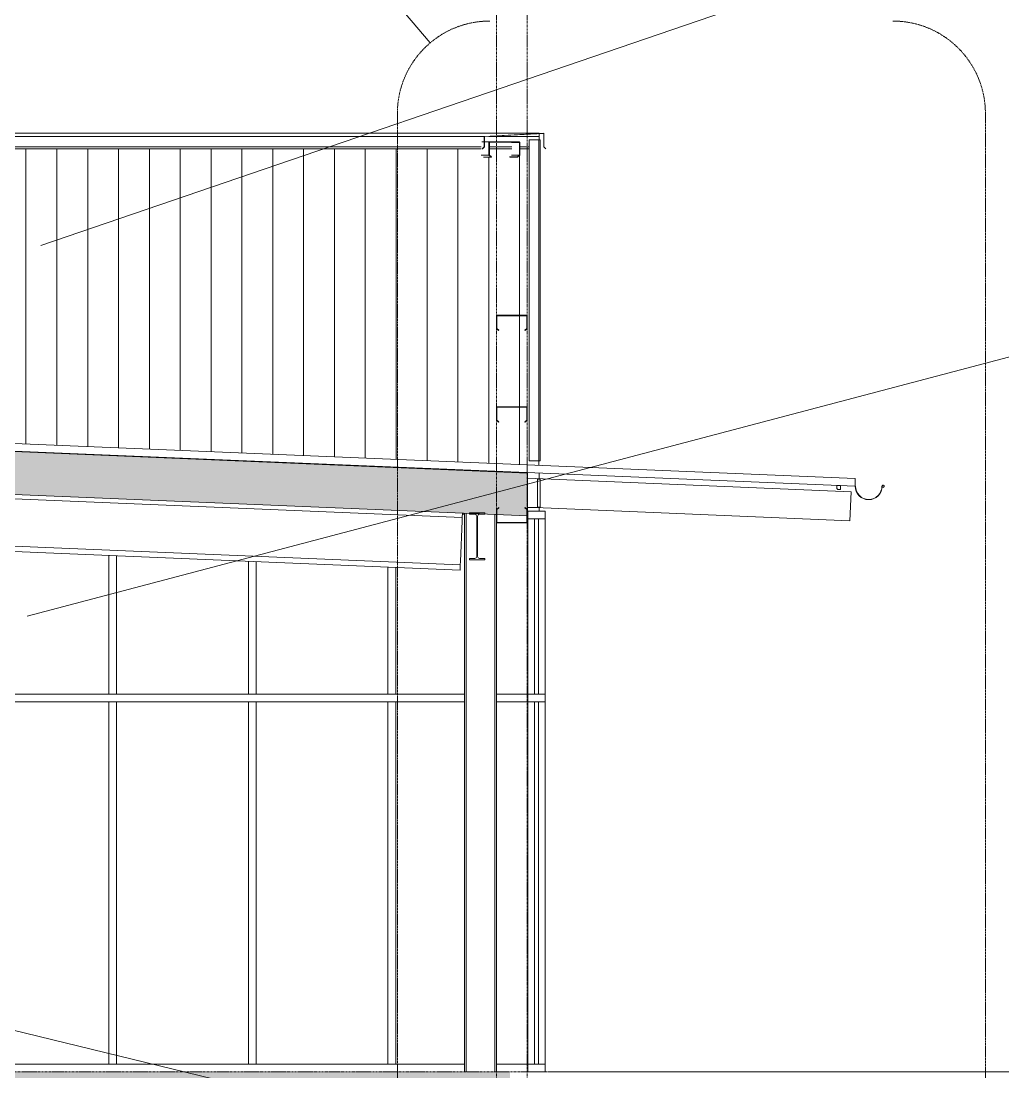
# Model space of a CAD drawing. Header units: inches. Extents: x -23565 to -43, y -324 to 853.
# Drawn here: x -14743.5 to -14488.8, y 0 to 272.6 of the extents above; entities that cross this region are included whole.
import ezdxf

# ---------------------------------------------------------------- set-up
doc = ezdxf.new("R2010")
doc.units = ezdxf.units.IN
doc.header["$MEASUREMENT"] = 0
doc.linetypes.add('Dash Dot 3_16_', pattern=[0.3125, 0.1875, -0.0625, 0, -0.0625])
doc.linetypes.add('Grid Line 1_2_', pattern=[0.875, 0.5, -0.125, 0.125, -0.125])
for name, color, linetype, lineweight in [('A-ANNO-IDEN', 131, 'Continuous', 9), ('A-ANNO-SYMB', 150, 'Continuous', 9), ('A-CLNG', 13, 'Continuous', 13), ('A-CLNG-PATT', 13, 'Continuous', 25), ('A-FLOR-LEVL', 51, 'Continuous', 9), ('A-FLOR-PATT', 8, 'Continuous', 25), ('A-GLAZ-CURT', 52, 'Continuous', 13), ('A-GLAZ-CWMG', 51, 'Continuous', 13), ('A-ROOF', 132, 'Continuous', 13), ('A-ROOF-MCUT', 132, 'Continuous', 25), ('A-WALL', 113, 'Continuous', 13), ('A-WALL-PATT', 111, 'Continuous', 25), ('C-TOPO', 7, 'Continuous', 13), ('E-LITE-EQPM', 33, 'Continuous', 13), ('I-WALL', 2, 'Continuous', 13), ('S-BEAM', 12, 'Continuous', 13), ('S-COLS', 52, 'Continuous', 13), ('S-GRID', 1, 'Continuous', 9)]:
    doc.layers.add(name, color=color, linetype=linetype, lineweight=lineweight)
pattern_1 = [(45, (-33539.073, 67.247), (-19.00703, 19.00703), []), (45, (-33539.073, 96.047), (-19.00703, 19.00703), [])]

# ---------------------------------------------------------------- blocks, each defined once
blk = doc.blocks.new('Struct_Xcel_Sports Complex_rvt-2-Building Section - East_West looking South _ Fitness Center')
at = {"layer": 'A-FLOR-PATT', "lineweight": 9}
h = blk.add_hatch(dxfattribs=at)
h.set_pattern_fill('FP_36', color=256, style=0, pattern_type=2)
h.set_pattern_definition([(50, (-33539.073, 67.247), (55.0854, -4.81984), [5.76, -63.36]), (355, (-33539.073, 67.247), (-10.6557, 57.76853), [4.608, -50.688]), (100.451, (-33534.483, 66.846), (44.42947, 52.94866), [4.895, -53.848]), (46.184, (-33539.07, 82.61), (81.96444, -12.71212), [8.64, -95.04]), (96.636, (-33532.24, 81.55), (71.7815, 74.8124), [7.343, -80.772]), (351.184, (-33539.07, 82.61), (71.78195, 74.81243), [6.912, -76.032]), (21, (-33531.393, 78.767), (45.84207, -30.92146), [5.76, -63.36]), (326, (-33531.393, 78.767), (18.68706, 55.69148), [4.608, -50.688]), (71.451, (-33527.573, 76.19), (64.5289, 24.7701), [4.895, -53.848]), (37.5, (-33539.073, 67.247), (0.933895, 25.566816), [2.534, -47.539, 2.534, -48.922, -50.88]), (37.5, (-33539.073, 67.247), (0.933895, 25.566816), [-101.53, 2.534, -48.346]), (7.5, (-33539.073, 67.247), (20.20404, 30.2913), [2.534, -26.803, 2.534, -46.387, -19.392]), (7.5, (-33539.073, 67.247), (20.20404, 30.2913), [-78.259, 2.534, -16.858]), (327.5, (-33556.2, 67.247), (40.997785, -1.732403), [2.534, -16.666, 2.534, -57.37, -79.488]), (327.5, (-33556.2, 67.247), (40.997785, -1.732403), [-79.104, 2.534, -76.954]), (317.5, (-33563.88, 67.247), (44.78888, 7.68784), [2.534, -22.426, 2.534, -37.248, -56.448]), (317.5, (-33563.88, 67.247), (44.78888, 7.68784), [-64.742, 2.534, -53.914])])
h.paths.add_polyline_path([(-25189.87, -6.32), (-25174.52, -6), (-22066.14, -6), (-22066.14, 0), (-25174.52, 0), (-25189.87, -0.32), (-25287.67, -0.32), (-25307.2, 0), (-25307.2, -6), (-25303.02, -6), (-25287.67, -6.32), (-25241, -6.32)], flags=0)
h.paths.add_polyline_path([(-26083.23, -6), (-25737.89, -6), (-25737.89, 0), (-26272.89, 0), (-26272.89, -6), (-26223.6, -6)], flags=0)
blk = doc.blocks.new('W-Wide Flange-Column - B4_C-1389226-Building Section - East_West looking South _ Fitness Center')
at = {"layer": 'S-COLS', "color": 8, "lineweight": 9}
for p, q in [((-22077.89, 144.84), (-22077.89, 0)), ((-22077.46, 144.84), (-22077.46, 0)), ((-22070.07, 144.59), (-22070.07, -0.01)), ((-22069.64, 142.63), (-22069.64, -0.01))]:
    blk.add_line(p, q, dxfattribs=at)
blk = doc.blocks.new('W-Wide Flange - 1_-5_-1341919-Building Section - East_West looking South _ Fitness Center')
at = {"layer": 'S-BEAM', "color": 8, "lineweight": 9}
for p, q in [((-22078.5, 143.84), (-22500.14, 161.41)), ((-22500.14, 149.12), (-22079.01, 131.57)), ((-22079.07, 130.21), (-22500.14, 147.76)), ((-22078.46, 144.94), (-22078.5, 143.84)), ((-22078.54, 142.95), (-22078.98, 132.46)), ((-22078.5, 143.84), (-22078.54, 142.95)), ((-22079.01, 131.57), (-22079.07, 130.21)), ((-22078.98, 132.46), (-22079.01, 131.57))]:
    blk.add_line(p, q, dxfattribs=at)
blk = doc.blocks.new('Girt_C - 8_D-1785278-Building Section - East_West looking South _ Fitness Center')
at = {"layer": 'S-BEAM', "lineweight": 9}
h = blk.add_hatch(dxfattribs=at)
h.set_pattern_fill('FP_13', color=8, style=0, pattern_type=2)
h.set_pattern_definition(pattern_1)
h.paths.add_polyline_path([(-22064.15, 237.31), (-22063.57, 237.8), (-22063.57, 241.11), (-22063.68, 241.11), (-22063.68, 237.85), (-22064.22, 237.4)], flags=0)
h.paths.add_polyline_path([(-22071, 237.31), (-22070.93, 237.4), (-22071.46, 237.85), (-22071.46, 241.11), (-22071.57, 241.11), (-22071.57, 237.8)], flags=0)
h.paths.add_polyline_path([(-22063.76, 241.19), (-22063.76, 241.3), (-22071.39, 241.3), (-22071.39, 241.19)], flags=0)
at = {"layer": 'S-BEAM', "color": 8, "lineweight": 9}
for p, q in [((-22072.83, 241.3), (-22073.41, 241.3)), ((-22071.39, 241.3), (-22072.77, 241.3)), ((-22071.46, 241.11), (-22071.57, 241.11)), ((-22063.68, 241.11), (-22065.7, 241.11)), ((-22073.59, 237.8), (-22071.57, 237.8)), ((-22071, 237.31), (-22073.02, 237.31)), ((-22064.22, 237.4), (-22066.24, 237.4)), ((-22064.15, 237.31), (-22066.17, 237.31)), ((-22065.7, 237.85), (-22063.68, 237.85))]:
    blk.add_line(p, q, dxfattribs=at)
at = {"layer": 'S-BEAM', "color": 7}
for p, q in [((-22071.57, 241.11), (-22071.57, 237.8)), ((-22071.46, 237.85), (-22071.46, 241.11)), ((-22063.76, 241.3), (-22071.39, 241.3)), ((-22071.39, 241.19), (-22063.76, 241.19)), ((-22063.68, 241.11), (-22063.68, 237.85)), ((-22063.57, 237.8), (-22063.57, 241.11)), ((-22071.57, 237.8), (-22071, 237.31)), ((-22070.93, 237.4), (-22071.46, 237.85)), ((-22071, 237.31), (-22070.93, 237.4)), ((-22063.68, 237.85), (-22064.22, 237.4)), ((-22064.22, 237.4), (-22064.15, 237.31)), ((-22064.15, 237.31), (-22063.57, 237.8))]:
    blk.add_line(p, q, dxfattribs=at)
at = {"layer": 'S-BEAM', "color": 7, "flags": 128}
for points in [[(-22071.39, 241.3), (-22071.46, 241.28), (-22071.52, 241.24), (-22071.56, 241.18), (-22071.57, 241.11)], [(-22071.46, 241.11), (-22071.45, 241.15), (-22071.42, 241.18), (-22071.39, 241.19)], [(-22063.57, 241.11), (-22063.59, 241.18), (-22063.63, 241.24), (-22063.69, 241.28), (-22063.76, 241.3)], [(-22063.76, 241.19), (-22063.72, 241.18), (-22063.69, 241.15), (-22063.68, 241.11)]]:
    blk.add_lwpolyline(points, dxfattribs=at)
blk = doc.blocks.new('Girt_C - 8_D-1785279-Building Section - East_West looking South _ Fitness Center')
at = {"layer": 'S-BEAM', "lineweight": 9}
h = blk.add_hatch(dxfattribs=at)
h.set_pattern_fill('FP_13', color=8, style=0, pattern_type=2)
h.set_pattern_definition(pattern_1)
h.paths.add_polyline_path([(-22062.22, 168.57), (-22061.64, 169.05), (-22061.64, 172.37), (-22061.75, 172.37), (-22061.75, 169.11), (-22062.29, 168.66)], flags=0)
h.paths.add_polyline_path([(-22069.07, 168.57), (-22069, 168.66), (-22069.53, 169.11), (-22069.53, 172.37), (-22069.64, 172.37), (-22069.64, 169.05)], flags=0)
h.paths.add_polyline_path([(-22061.83, 172.45), (-22061.83, 172.55), (-22069.45, 172.55), (-22069.45, 172.45)], flags=0)
at = {"layer": 'S-BEAM', "color": 7}
for p, q in [((-22069.64, 172.37), (-22069.64, 169.05)), ((-22069.53, 169.11), (-22069.53, 172.37)), ((-22061.83, 172.55), (-22069.45, 172.55)), ((-22069.45, 172.45), (-22061.83, 172.45)), ((-22061.75, 172.37), (-22061.75, 169.11)), ((-22061.64, 169.05), (-22061.64, 172.37)), ((-22069.64, 169.05), (-22069.07, 168.57)), ((-22069, 168.66), (-22069.53, 169.11)), ((-22061.75, 169.11), (-22062.29, 168.66)), ((-22062.22, 168.57), (-22061.64, 169.05)), ((-22069.07, 168.57), (-22069, 168.66)), ((-22062.29, 168.66), (-22062.22, 168.57))]:
    blk.add_line(p, q, dxfattribs=at)
for centre, radius, start, end in [((-22069.45, 172.37), 0.188, 90, 180), ((-22069.45, 172.37), 0.0782, 90, 177.8773), ((-22061.83, 172.37), 0.187, 360, 90), ((-22061.83, 172.37), 0.0782, 3.0424, 90)]:
    blk.add_arc(centre, radius, start, end, dxfattribs=at)
blk = doc.blocks.new('W-Wide Flange - W12X19-1098423-Building Section - East_West looking South _ Fitness Center')
at = {"layer": 'S-BEAM', "color": 7}
for p, q in [((-22072.64, 145.05), (-22076.65, 145.05)), ((-22076.65, 145.05), (-22076.65, 144.7)), ((-22076.65, 144.7), (-22075.28, 144.7)), ((-22074, 144.7), (-22072.64, 144.7)), ((-22072.64, 144.7), (-22072.64, 145.05)), ((-22074.76, 144.18), (-22074.76, 133.73)), ((-22074.52, 133.73), (-22074.52, 144.18)), ((-22075.28, 133.2), (-22076.65, 133.2)), ((-22076.65, 133.2), (-22076.65, 132.85)), ((-22076.65, 132.85), (-22072.64, 132.85)), ((-22072.64, 133.2), (-22074, 133.2)), ((-22072.64, 132.85), (-22072.64, 133.2))]:
    blk.add_line(p, q, dxfattribs=at)
for centre, start, end in [((-22075.28, 144.18), 0, 90), ((-22074, 144.18), 90, 180), ((-22075.28, 133.73), 270, 0), ((-22074, 133.73), 180, 270)]:
    blk.add_arc(centre, 0.525, start, end, dxfattribs=at)
blk = doc.blocks.new('EXTERIOR LED - SUNRISE LED Light Bar-970652-Building Section - East_West looking South _ Fitness Center')
at = {"layer": 'E-LITE-EQPM', "color": 8, "lineweight": 9}
for p, q in [((-21980.4, 152.12), (-21981.4, 152.12)), ((-21981.4, 152.12), (-21981.4, 151.29)), ((-21981.4, 151.29), (-21981.23, 151.29)), ((-21981.23, 151.29), (-21981.23, 151.12)), ((-21981.23, 151.12), (-21980.4, 151.12)), ((-21980.4, 151.12), (-21980.4, 152.12))]:
    blk.add_line(p, q, dxfattribs=at)
blk = doc.blocks.new('Rectangular Mullion - Exterior 2_ x 4_5_-V44-Building Section - East_West looking South _ Fitness Center')
at = {"layer": 'A-GLAZ-CWMG', "color": 8, "lineweight": 9}
blk.add_line((-22205.33, 2), (-22241.52, 2), dxfattribs=at)
blk = doc.blocks.new('Rectangular Mullion - Exterior 2_ x 4_5_-V45-Building Section - East_West looking South _ Fitness Center')
at = {"layer": 'A-GLAZ-CWMG', "color": 8, "lineweight": 9}
for p, q in [((-22205.33, 98), (-22241.52, 98)), ((-22241.52, 96), (-22205.33, 96))]:
    blk.add_line(p, q, dxfattribs=at)
blk = doc.blocks.new('Rectangular Mullion - Exterior 2_ x 4_5_-V47-Building Section - East_West looking South _ Fitness Center')
at = {"layer": 'A-GLAZ-CWMG', "color": 8, "lineweight": 9}
for p, q in [((-22077.89, 2), (-22096.77, 2)), ((-22061.52, 2), (-22069.64, 2))]:
    blk.add_line(p, q, dxfattribs=at)
blk = doc.blocks.new('Rectangular Mullion - Exterior 2_ x 4_5_-V48-Building Section - East_West looking South _ Fitness Center')
at = {"layer": 'A-GLAZ-CWMG', "color": 8, "lineweight": 9}
for p, q in [((-22077.89, 98), (-22096.77, 98)), ((-22096.77, 96), (-22077.89, 96)), ((-22061.52, 98), (-22069.64, 98)), ((-22069.64, 96), (-22061.52, 96))]:
    blk.add_line(p, q, dxfattribs=at)
blk = doc.blocks.new('Rectangular Mullion - Exterior 2_ x 4_5_-1115231-Building Section - East_West looking South _ Fitness Center')
at = {"layer": 'A-GLAZ-CWMG', "color": 8, "lineweight": 9}
for p, q in [((-22242.52, 96), (-22240.52, 96)), ((-22242.52, 96), (-22242.52, 2)), ((-22240.52, 2), (-22240.52, 96)), ((-22240.52, 2), (-22242.52, 2))]:
    blk.add_line(p, q, dxfattribs=at)
blk = doc.blocks.new('Rectangular Mullion - Exterior 2_ x 4_5_-V49-Building Section - East_West looking South _ Fitness Center')
at = {"layer": 'A-GLAZ-CWMG', "color": 8, "lineweight": 9}
for p, q in [((-22170.14, 134.01), (-22170.14, 98)), ((-22168.14, 98), (-22168.14, 133.92)), ((-22168.14, 98), (-22170.14, 98))]:
    blk.add_line(p, q, dxfattribs=at)
blk = doc.blocks.new('Rectangular Mullion - Exterior 2_ x 4_5_-V50-Building Section - East_West looking South _ Fitness Center')
at = {"layer": 'A-GLAZ-CWMG', "color": 8, "lineweight": 9}
for p, q in [((-22133.95, 132.5), (-22133.95, 98)), ((-22131.95, 98), (-22131.95, 132.41)), ((-22131.95, 98), (-22133.95, 98))]:
    blk.add_line(p, q, dxfattribs=at)
blk = doc.blocks.new('Rectangular Mullion - Exterior 2_ x 4_5_-V51-Building Section - East_West looking South _ Fitness Center')
at = {"layer": 'A-GLAZ-CWMG', "color": 8, "lineweight": 9}
for p, q in [((-22097.77, 130.99), (-22097.77, 98)), ((-22095.77, 98), (-22095.77, 130.91)), ((-22095.77, 98), (-22097.77, 98))]:
    blk.add_line(p, q, dxfattribs=at)
blk = doc.blocks.new('System Panel - INSULATED LOW-E GLAZING _SEE ELEVATIONS FOR U-FACTOR_ SHGC_ _ LT_-827454-Building Section - East_West looking South _ Fitness Center')
at = {"layer": 'A-GLAZ-CURT', "color": 7}
for p, q in [((-22058.77, 96), (-22059.77, 96)), ((-22059.77, 96), (-22059.77, 2)), ((-22058.77, 2), (-22058.77, 96)), ((-22059.77, 2), (-22058.77, 2))]:
    blk.add_line(p, q, dxfattribs=at)
at = {"layer": 'A-GLAZ-CURT', "color": 10, "lineweight": 9}
for p, q in [((-22059.77, 96), (-22058.77, 96)), ((-22059.77, 96), (-22059.77, 2)), ((-22058.77, 2), (-22058.77, 96)), ((-22059.77, 2), (-22058.77, 2))]:
    blk.add_line(p, q, dxfattribs=at)
blk = doc.blocks.new('System Panel - INSULATED LOW-E GLAZING _SEE ELEVATIONS FOR U-FACTOR_ SHGC_ _ LT_-1142349-Building Section - East_West looking South _ Fitness Center')
at = {"layer": 'A-GLAZ-CURT', "color": 7}
for p, q in [((-22058.77, 143.5), (-22059.77, 143.5)), ((-22059.77, 143.5), (-22059.77, 98)), ((-22058.77, 98), (-22058.77, 143.5)), ((-22059.77, 98), (-22058.77, 98))]:
    blk.add_line(p, q, dxfattribs=at)
at = {"layer": 'A-GLAZ-CURT', "color": 10, "lineweight": 9}
for p, q in [((-22059.77, 143.5), (-22058.77, 143.5)), ((-22059.77, 143.5), (-22059.77, 98)), ((-22058.77, 98), (-22058.77, 143.5)), ((-22059.77, 98), (-22058.77, 98))]:
    blk.add_line(p, q, dxfattribs=at)
blk = doc.blocks.new('Rectangular Mullion - Exterior 2_ x 4_5_-769167-Building Section - East_West looking South _ Fitness Center')
at = {"layer": 'A-GLAZ-CWMG', "color": 7}
for p, q in [((-22057.02, 2), (-22061.52, 2)), ((-22061.52, 2), (-22061.52, 0)), ((-22061.52, 0), (-22057.02, 0)), ((-22057.02, 0), (-22057.02, 2))]:
    blk.add_line(p, q, dxfattribs=at)
blk = doc.blocks.new('Rectangular Mullion - Exterior 2_ x 4_5_-1135305-Building Section - East_West looking South _ Fitness Center')
at = {"layer": 'A-GLAZ-CWMG', "color": 7}
for p, q in [((-22057.02, 98), (-22061.52, 98)), ((-22061.52, 98), (-22061.52, 96)), ((-22061.52, 96), (-22057.02, 96)), ((-22057.02, 96), (-22057.02, 98))]:
    blk.add_line(p, q, dxfattribs=at)
blk = doc.blocks.new('Rectangular Mullion - Exterior 2_ x 4_5_-1135276-Building Section - East_West looking South _ Fitness Center')
at = {"layer": 'A-GLAZ-CWMG', "color": 7}
for p, q in [((-22057.02, 145.5), (-22061.52, 145.5)), ((-22061.52, 145.5), (-22061.52, 143.5)), ((-22057.02, 143.5), (-22057.02, 145.5)), ((-22061.52, 143.5), (-22057.02, 143.5))]:
    blk.add_line(p, q, dxfattribs=at)
blk = doc.blocks.new('Rectangular Mullion - Exterior 2_ x 4_5_-V53-Building Section - East_West looking South _ Fitness Center')
at = {"layer": 'A-GLAZ-CWMG', "color": 10, "lineweight": 9}
for p, q in [((-22061.52, 96), (-22059.77, 96)), ((-22059.77, 96), (-22058.77, 96)), ((-22058.77, 96), (-22057.02, 96)), ((-22059.77, 2), (-22061.52, 2)), ((-22058.77, 2), (-22059.77, 2)), ((-22057.02, 2), (-22058.77, 2))]:
    blk.add_line(p, q, dxfattribs=at)
at = {"layer": 'A-GLAZ-CWMG', "color": 8, "lineweight": 9}
for p, q in [((-22061.52, 96), (-22061.52, 2)), ((-22057.02, 96), (-22057.02, 2))]:
    blk.add_line(p, q, dxfattribs=at)
blk = doc.blocks.new('Rectangular Mullion - Exterior 2_ x 4_5_-V54-Building Section - East_West looking South _ Fitness Center')
at = {"layer": 'A-GLAZ-CWMG', "color": 10, "lineweight": 9}
for p, q in [((-22061.52, 143.5), (-22059.77, 143.5)), ((-22059.77, 143.5), (-22058.77, 143.5)), ((-22058.77, 143.5), (-22057.02, 143.5)), ((-22059.77, 98), (-22061.52, 98)), ((-22058.77, 98), (-22059.77, 98)), ((-22057.02, 98), (-22058.77, 98))]:
    blk.add_line(p, q, dxfattribs=at)
at = {"layer": 'A-GLAZ-CWMG', "color": 8, "lineweight": 9}
for p, q in [((-22061.52, 143.5), (-22061.52, 98)), ((-22057.02, 143.5), (-22057.02, 98))]:
    blk.add_line(p, q, dxfattribs=at)
blk = doc.blocks.new('Girt_C - 8_D-1781644-Building Section - East_West looking South _ Fitness Center')
at = {"layer": 'S-BEAM', "color": 8, "lineweight": 9}
for p, q in [((-22458.77, 144.69), (-22426.49, 144.69)), ((-22078.47, 144.69), (-22077.89, 144.69))]:
    blk.add_line(p, q, dxfattribs=at)
blk = doc.blocks.new('Girt_C - 8_D-1785280-Building Section - East_West looking South _ Fitness Center')
at = {"layer": 'S-BEAM', "color": 7}
for p, q in [((-22061.83, 196.3), (-22069.45, 196.3)), ((-22069.64, 196.11), (-22069.64, 192.8)), ((-22069.53, 192.85), (-22069.53, 196.11)), ((-22069.45, 196.19), (-22061.83, 196.19)), ((-22061.75, 196.11), (-22061.75, 192.85)), ((-22061.64, 192.8), (-22061.64, 196.11)), ((-22069.64, 192.8), (-22069.07, 192.31)), ((-22069, 192.4), (-22069.53, 192.85)), ((-22069.07, 192.31), (-22069, 192.4)), ((-22061.75, 192.85), (-22062.29, 192.4)), ((-22062.29, 192.4), (-22062.22, 192.31)), ((-22062.22, 192.31), (-22061.64, 192.8))]:
    blk.add_line(p, q, dxfattribs=at)
for centre, radius, start, end in [((-22069.45, 196.11), 0.188, 90, 180), ((-22061.83, 196.11), 0.188, 0, 90), ((-22069.45, 196.11), 0.0782, 90, 177.8773), ((-22061.83, 196.11), 0.0782, 3.0424, 90)]:
    blk.add_arc(centre, radius, start, end, dxfattribs=at)
blk = doc.blocks.new('Dimension Lumber - 5_5 x 7_5 Glulam-1777808-Building Section - East_West looking South _ Fitness Center')
at = {"layer": 'S-BEAM', "color": 8, "lineweight": 9}
for p, q in [((-22061.62, 154.01), (-21977.68, 150.51)), ((-21977.68, 150.51), (-21977.99, 143.01)), ((-22061.62, 146.5), (-21977.99, 143.01))]:
    blk.add_line(p, q, dxfattribs=at)
blk = doc.blocks.new('Girt_C - 8_D-1405486-Building Section - East_West looking South _ Fitness Center')
at = {"layer": 'S-BEAM', "color": 7}
for p, q in [((-22069.06, 146.42), (-22069.64, 145.94)), ((-22069.64, 145.94), (-22069.64, 142.63)), ((-22069.53, 145.89), (-22068.99, 146.34)), ((-22069.53, 142.62), (-22069.53, 145.89)), ((-22068.99, 146.34), (-22069.06, 146.42)), ((-22062.21, 146.42), (-22062.29, 146.34)), ((-22062.29, 146.34), (-22061.75, 145.89)), ((-22061.64, 145.94), (-22062.21, 146.42)), ((-22061.75, 145.89), (-22061.75, 142.62)), ((-22061.64, 142.63), (-22061.64, 145.94)), ((-22061.83, 142.55), (-22069.45, 142.55)), ((-22069.45, 142.44), (-22061.83, 142.44))]:
    blk.add_line(p, q, dxfattribs=at)
for centre, radius, start, end in [((-22069.45, 142.63), 0.188, 180, 270), ((-22069.45, 142.63), 0.0782, 183.0424, 270), ((-22061.83, 142.63), 0.188, 270, 0), ((-22061.83, 142.63), 0.0782, 270, 357.8773)]:
    blk.add_arc(centre, radius, start, end, dxfattribs=at)

msp = doc.modelspace()

# ---------------------------------------------------------------- hatches: boundary and pattern name
at = {"layer": 'A-CLNG-PATT', "lineweight": 9}
h = msp.add_hatch(dxfattribs=at)
h.set_pattern_fill('FP_21', color=8, style=0, pattern_type=2)
h.set_pattern_definition([(161.57, (-33538.113, 68.207), (-7.6802237, -0.0009796), [0, -54.643, 6.067, 0]), (18.43, (-33540.033, 68.207), (-7.6802237, 0.0009796), [0, -54.643, 6.067, 0]), (108.43, (-33538.113, 68.207), (3.8382953, -19.20136532), [18.211, -42.499]), (71.57, (-33540.033, 68.207), (3.8382953, 19.20136532), [18.211, -42.499])])
h.paths.add_polyline_path([(-14612.15733, 144.24209), (-14612.15733, 155.37674), (-15349.42795, 186.09635), (-15349.42795, 174.9617), (-14615.64407, 144.38737)], flags=0)
at = {"layer": 'A-WALL-PATT', "lineweight": 9}
h = msp.add_hatch(dxfattribs=at)
h.set_pattern_fill('FP_37', color=8, style=0, pattern_type=2)
h.set_pattern_definition([(270, (-30150.186, -153.667), (8, 5e-16), [])])
h.paths.add_polyline_path([(-14609.17795, 157.38454), (-14609.17795, 158.5), (-14611.67795, 158.5), (-14611.67795, 239.45581), (-14614.11096, 239.45581), (-14614.11096, 237.79688), (-14614.75692, 237.31387), (-14616.76687, 237.39766), (-14616.23029, 237.84788), (-14616.23029, 239.45581), (-14622.00199, 239.45581), (-14621.94121, 237.79688), (-14621.4665, 237.39857), (-14621.53681, 237.31478), (-14623.54676, 237.31478), (-14624.12133, 237.79688), (-14624.13244, 239.45581), (-15004.30317, 239.45581), (-15004.30317, 197.45862), (-15003.58442, 197.45862), (-15003.58442, 193.70862), (-15006.70942, 193.70862), (-15006.70942, 192.70862), (-15008.33442, 192.70862), (-15008.33442, 179.83362), (-15006.70942, 179.83362), (-15006.70942, 179.70862), (-15128.33442, 179.70862), (-15128.33442, 179.83362), (-15126.70942, 179.83362), (-15126.70942, 192.70862), (-15128.33442, 192.70862), (-15128.33442, 193.70862), (-15131.45942, 193.70862), (-15131.45942, 197.45862), (-15130.74067, 197.45862), (-15130.74067, 239.45581), (-15348.42795, 239.45581), (-15348.42795, 190), (-15349.17795, 190), (-15349.17795, 188.21788), (-14612.15733, 157.50869)], flags=0)
h.paths.add_polyline_path([(-14612.75358, 168.57171), (-14612.82388, 168.65549), (-14612.28733, 169.10571), (-14612.28733, 172.37131), (-14612.17795, 172.36721), (-14612.17795, 169.05471), (-14612.36545, 168.89738)], flags=0)
h.paths.add_polyline_path([(-14619.60342, 168.57262), (-14620.17795, 169.10571), (-14620.17795, 172.36721), (-14620.06858, 172.37008), (-14619.99048, 169.04018), (-14619.53312, 168.65641)], flags=0)
h.paths.add_polyline_path([(-14612.3654, 172.44534), (-14619.99048, 172.44534), (-14619.99048, 172.55471), (-14612.36545, 172.55471)], flags=0)
h.paths.add_polyline_path([(-14612.75358, 192.31387), (-14612.82388, 192.39766), (-14612.28733, 192.84788), (-14612.28733, 196.11347), (-14612.17795, 196.10938), (-14612.17795, 192.79688), (-14612.36545, 192.63954)], flags=0)
h.paths.add_polyline_path([(-14619.60342, 192.31478), (-14620.17795, 192.84788), (-14620.17795, 196.10938), (-14620.06858, 196.11224), (-14619.99048, 192.78235), (-14619.53312, 192.39857)], flags=0)
h.paths.add_polyline_path([(-14612.3654, 196.1875), (-14619.99048, 196.1875), (-14619.99048, 196.29688), (-14612.36545, 196.29687)], flags=0)
h = msp.add_hatch(dxfattribs=at)
h.set_pattern_fill('FP_16', color=8, style=0, pattern_type=2)
h.set_pattern_definition([(90, (-30053.1, 677.25), (-193, -193), [48, -145]), (180, (-30053.1, 677.25), (-2e-14, -193), [96, -97]), (270, (-30149.1, 725.25), (-193, -193), [48, -145]), (180, (-30053.1, 725.25), (-2e-14, -193), [96, -97]), (270, (-30149.6, 725.25), (-193, -193), [48, -145]), (180, (-30149.6, 725.25), (-2e-14, -193), [96, -97]), (90, (-30245.6, 677.25), (-193, -193), [48, -145]), (180, (-30149.6, 677.25), (-2e-14, -193), [96, -97]), (90, (-30100.85, 725.5), (-193, -193), [48, -145]), (180, (-30052.73, 725.5), (-2e-14, -193), [48.125, -144.875]), (180, (-30052.73, 773.5), (-2e-14, -193), [48.125, -144.875]), (90, (-30197.35, 725.5), (-193, -193), [48, -145]), (180, (-30101.35, 725.5), (-2e-14, -193), [96, -97]), (270, (-30101.35, 773.5), (-193, -193), [48, -145]), (180, (-30101.35, 773.5), (-2e-14, -193), [96, -97]), (180, (-30197.85, 725.5), (-2e-14, -193), [48, -145]), (270, (-30197.85, 773.5), (-193, -193), [48, -145]), (180, (-30197.85, 773.5), (-2e-14, -193), [48, -145]), (90, (-30053.1, 773.75), (-193, -193), [48, -145]), (180, (-30053.1, 773.75), (-2e-14, -193), [96, -97]), (270, (-30149.1, 821.75), (-193, -193), [48, -145]), (180, (-30053.1, 821.75), (-2e-14, -193), [96, -97]), (270, (-30149.6, 821.75), (-193, -193), [48, -145]), (180, (-30149.6, 821.75), (-2e-14, -193), [96, -97]), (90, (-30245.6, 773.75), (-193, -193), [48, -145]), (180, (-30149.6, 773.75), (-2e-14, -193), [96, -97]), (90, (-30100.85, 822), (-193, -193), [48, -145]), (180, (-30052.73, 822), (-2e-14, -193), [48.125, -144.875]), (180, (-30052.73, 870), (-2e-14, -193), [48.125, -144.875]), (90, (-30197.35, 822), (-193, -193), [48, -145]), (180, (-30101.35, 822), (-2e-14, -193), [96, -97]), (270, (-30101.35, 870), (-193, -193), [48, -145]), (180, (-30101.35, 870), (-2e-14, -193), [96, -97]), (180, (-30197.85, 822), (-2e-14, -193), [48, -145]), (270, (-30197.85, 870), (-193, -193), [48, -145]), (180, (-30197.85, 870), (-2e-14, -193), [48, -145])])
h.paths.add_polyline_path([(-15361.24045, 0), (-15357.55295, 0), (-15357.55295, 87), (-15356.55295, 87), (-15356.55295, 133.22708), (-15361.24045, 133.22708), (-15361.24045, 76.46)], flags=0)
h.paths.add_polyline_path([(-14970.61545, 0), (-14868.42795, 0), (-14868.42795, 139.829), (-14864.55295, 139.829), (-14864.55295, 140.00087), (-14970.61545, 144.42015), (-14970.61545, 76.46)], flags=0)
h.paths.add_polyline_path([(-15009.30295, 0), (-15009.30295, 145.75), (-15002.53197, 145.75), (-15050.67795, 147.75608), (-15050.67795, 0)], flags=0)
h.paths.add_polyline_path([(-14612.05295, 145.5), (-14609.05295, 145.5), (-14609.05295, 146.36979), (-14612.15733, 146.49914), (-14612.15733, 145.5)], flags=0)
h.paths.add_polyline_path([(-14609.05295, 153.8763), (-14609.05295, 155.3776), (-15349.17795, 186.21614), (-15349.17795, 186.08593), (-14612.15733, 155.37674), (-14612.15733, 154.00565)], flags=0)

# ---------------------------------------------------------------- linework, layer by layer
at = {"layer": 'A-ANNO-IDEN', "color": 153}
for p, q in [((-14738.3083, 214.39687), (-14455.81412, 311.04597)), ((-14741.86261, 118.20785), (-14455.75162, 193.81954)), ((-14777.56435, 18.63275), (-14455.75162, -59.60653))]:
    msp.add_line(p, q, dxfattribs=at)
at = {"layer": 'A-ANNO-SYMB'}
msp.add_line((-14637.3869, 266.94174), (-14686.55028, 324.98509), dxfattribs=at)
at = {"layer": 'A-ANNO-SYMB', "linetype": 'Dash Dot 3_16_'}
for p, q in [((-14645.87513, 248.62822), (-14645.87513, -26.79814)), ((-14493.36459, -26.79814), (-14493.36459, 248.62822))]:
    msp.add_line(p, q, dxfattribs=at)
for centre, start, end in [((-14621.87513, 248.62822), 90, 180), ((-14517.36459, 248.62822), 0, 90)]:
    msp.add_arc(centre, 24, start, end, dxfattribs=at)
at = {"layer": 'A-CLNG', "color": 7}
for p, q in [((-14612.15733, 155.37674), (-15349.17795, 186.08593)), ((-15349.17795, 174.95128), (-14612.15733, 144.24209)), ((-14612.15733, 144.24209), (-14612.15733, 155.37674))]:
    msp.add_line(p, q, dxfattribs=at)
at = {"layer": 'A-FLOR-LEVL', "linetype": 'Grid Line 1_2_'}
msp.add_line((-19107.86138, 0), (-13619.10115, 0), dxfattribs=at)
at = {"layer": 'A-ROOF', "color": 7}
for p, q in [((-14527.13328, 153.96602), (-15349.17795, 188.21788)), ((-15349.17795, 186.21614), (-14527.13328, 151.96428)), ((-14527.13328, 151.96428), (-14527.13328, 153.96602))]:
    msp.add_line(p, q, dxfattribs=at)
at = {"layer": 'A-ROOF-MCUT', "color": 7, "lineweight": 13}
for p, q in [((-14527.07078, 151.96428), (-14527.13328, 151.96428)), ((-14520.03291, 151.76734), (-14520.07754, 151.7227))]:
    msp.add_line(p, q, dxfattribs=at)
for centre, radius, start, end in [((-14523.63328, 151.96428), 3.5, 180, 360), ((-14523.63328, 151.96428), 3.4375, 180, 0), ((-14519.88988, 151.96428), 0.3059, 232.1590092, 180), ((-14519.88988, 151.96428), 0.2434, 234.0109671, 180)]:
    msp.add_arc(centre, radius, start, end, dxfattribs=at)
at = {"layer": 'A-WALL', "color": 8, "lineweight": 9}
for p, q in [((-15045.2563, 243.5), (-14609.05295, 243.5)), ((-15004.05317, 242.68768), (-14623.36545, 242.68768)), ((-14622.17125, 242.68768), (-14609.05295, 242.68768)), ((-14609.05295, 243.37974), (-14609.05295, 241.83088)), ((-15004.30317, 240), (-14624.10412, 240)), ((-14622.00199, 240), (-14616.21309, 240)), ((-14614.11096, 240), (-14611.67795, 240)), ((-15004.30317, 239.5), (-14624.09903, 239.5)), ((-15004.30317, 239.45581), (-14624.09948, 239.45581)), ((-14622.00199, 239.5), (-14616.20799, 239.5)), ((-14622.00199, 239.45581), (-14616.20844, 239.45581)), ((-14614.11096, 239.5), (-14611.67795, 239.5)), ((-14614.11096, 239.45581), (-14611.67795, 239.45581)), ((-14609.17795, 157.38454), (-14609.17795, 158.5)), ((-14609.05295, 153.8763), (-14609.05295, 155.3776)), ((-14612.15733, 145.5), (-14612.05295, 145.5)), ((-14609.05295, 145.5), (-14609.05295, 146.36979))]:
    msp.add_line(p, q, dxfattribs=at)
at = {"layer": 'A-WALL', "color": 7}
for p, q in [((-14607.86545, 243.5), (-14623.36545, 242.68768)), ((-14623.36545, 242.68768), (-14623.36545, 240)), ((-14623.30295, 242.62837), (-14607.92795, 243.43414)), ((-14607.92795, 243.43414), (-14607.92795, 239.97411)), ((-14607.86545, 240), (-14607.86545, 243.5)), ((-14623.36545, 240), (-14623.86545, 239.5)), ((-14623.82126, 239.45581), (-14623.30295, 239.97411)), ((-14623.30295, 239.97411), (-14623.30295, 242.62837)), ((-14608.86545, 241.83088), (-14611.67795, 241.83088)), ((-14611.67795, 241.83088), (-14611.67795, 158.5)), ((-14609.17795, 241.83088), (-14609.17795, 158.5)), ((-14608.86545, 158.5), (-14608.86545, 241.83088)), ((-14607.92795, 239.97411), (-14607.40965, 239.45581)), ((-14607.36545, 239.5), (-14607.86545, 240)), ((-14623.86545, 239.5), (-14623.82126, 239.45581)), ((-14607.40965, 239.45581), (-14607.36545, 239.5)), ((-14611.67795, 158.5), (-14608.86545, 158.5))]:
    msp.add_line(p, q, dxfattribs=at)
at = {"layer": 'C-TOPO'}
for p, q in [((-14542.95332, 0), (-14606.67795, 0)), ((-14526.15151, 0), (-14542.95332, 0)), ((-14506.00794, 0), (-14526.15151, 0)), ((-14495.10899, 0), (-14506.00794, 0)), ((-14484.2596, 0), (-14495.10899, 0))]:
    msp.add_line(p, q, dxfattribs=at)
at = {"layer": 'C-TOPO', "color": 8, "lineweight": 9}
for p, q in [((-14606.67795, 0), (-14542.95326, 0)), ((-14542.95326, 0), (-14526.1515, 0)), ((-14526.1515, 0), (-14506.00843, 0)), ((-14506.00843, 0), (-14495.10853, 0)), ((-14484.2599, 0), (-14495.10853, 0))]:
    msp.add_line(p, q, dxfattribs=at)
at = {"layer": 'I-WALL', "color": 7}
for p, q in [((-14608.86545, 153.75), (-14609.49045, 153.75)), ((-14609.49045, 153.75), (-14609.49045, 146.5)), ((-14608.86545, 146.5), (-14608.86545, 153.75)), ((-14609.49045, 146.5), (-14608.86545, 146.5))]:
    msp.add_line(p, q, dxfattribs=at)
at = {"layer": 'S-GRID', "linetype": 'Grid Line 1_2_'}
for p, q in [((-14620.17795, -273.16081), (-14620.17795, 671.89181)), ((-14612.17795, -273.16081), (-14612.17795, 671.89181))]:
    msp.add_line(p, q, dxfattribs=at)

# ---------------------------------------------------------------- block references
at = {"color": 250, "lineweight": 5}
msp.add_blockref('Struct_Xcel_Sports Complex_rvt-2-Building Section - East_West looking South _ Fitness Center', (7449.46227, 0), dxfattribs=at)
at = {"layer": 'A-GLAZ-CURT', "color": 10, "lineweight": 9}
for name in ['System Panel - INSULATED LOW-E GLAZING _SEE ELEVATIONS FOR U-FACTOR_ SHGC_ _ LT_-1142349-Building Section - East_West looking South _ Fitness Center', 'System Panel - INSULATED LOW-E GLAZING _SEE ELEVATIONS FOR U-FACTOR_ SHGC_ _ LT_-827454-Building Section - East_West looking South _ Fitness Center']:
    msp.add_blockref(name, (7449.46227, 0), dxfattribs=at)
at = {"layer": 'A-GLAZ-CWMG', "color": 8, "lineweight": 9}
for name, p in [('Rectangular Mullion - Exterior 2_ x 4_5_-1135276-Building Section - East_West looking South _ Fitness Center', (7449.46227, 0)), ('Rectangular Mullion - Exterior 2_ x 4_5_-V54-Building Section - East_West looking South _ Fitness Center', (7449.46227, 0)), ('Rectangular Mullion - Exterior 2_ x 4_5_-V49-Building Section - East_West looking South _ Fitness Center', (7449.46227, 0)), ('Rectangular Mullion - Exterior 2_ x 4_5_-V50-Building Section - East_West looking South _ Fitness Center', (7449.46227, 0)), ('Rectangular Mullion - Exterior 2_ x 4_5_-V51-Building Section - East_West looking South _ Fitness Center', (7449.46227, 0)), ('Rectangular Mullion - Exterior 2_ x 4_5_-V45-Building Section - East_West looking South _ Fitness Center', (7485.64977, 0)), ('Rectangular Mullion - Exterior 2_ x 4_5_-1115231-Building Section - East_West looking South _ Fitness Center', (7521.83727, 0)), ('Rectangular Mullion - Exterior 2_ x 4_5_-V45-Building Section - East_West looking South _ Fitness Center', (7521.83727, 0)), ('Rectangular Mullion - Exterior 2_ x 4_5_-1115231-Building Section - East_West looking South _ Fitness Center', (7558.02477, 0)), ('Rectangular Mullion - Exterior 2_ x 4_5_-V45-Building Section - East_West looking South _ Fitness Center', (7558.02477, 0)), ('Rectangular Mullion - Exterior 2_ x 4_5_-1115231-Building Section - East_West looking South _ Fitness Center', (7594.21227, 0)), ('Rectangular Mullion - Exterior 2_ x 4_5_-V48-Building Section - East_West looking South _ Fitness Center', (7449.46227, 0)), ('Rectangular Mullion - Exterior 2_ x 4_5_-1135305-Building Section - East_West looking South _ Fitness Center', (7449.46227, 0)), ('Rectangular Mullion - Exterior 2_ x 4_5_-V53-Building Section - East_West looking South _ Fitness Center', (7449.46227, 0)), ('Rectangular Mullion - Exterior 2_ x 4_5_-V44-Building Section - East_West looking South _ Fitness Center', (7485.64977, 0)), ('Rectangular Mullion - Exterior 2_ x 4_5_-V44-Building Section - East_West looking South _ Fitness Center', (7521.83727, 0)), ('Rectangular Mullion - Exterior 2_ x 4_5_-V44-Building Section - East_West looking South _ Fitness Center', (7558.02477, 0)), ('Rectangular Mullion - Exterior 2_ x 4_5_-V47-Building Section - East_West looking South _ Fitness Center', (7449.46227, 0)), ('Rectangular Mullion - Exterior 2_ x 4_5_-769167-Building Section - East_West looking South _ Fitness Center', (7449.46227, 0))]:
    msp.add_blockref(name, p, dxfattribs=at)
at = {"layer": 'E-LITE-EQPM', "color": 8, "lineweight": 9}
msp.add_blockref('EXTERIOR LED - SUNRISE LED Light Bar-970652-Building Section - East_West looking South _ Fitness Center', (7449.46227, 0), dxfattribs=at)
at = {"layer": 'S-BEAM', "color": 8, "lineweight": 9}
for name in ['Girt_C - 8_D-1785278-Building Section - East_West looking South _ Fitness Center', 'Girt_C - 8_D-1785280-Building Section - East_West looking South _ Fitness Center', 'Girt_C - 8_D-1785279-Building Section - East_West looking South _ Fitness Center', 'W-Wide Flange - 1_-5_-1341919-Building Section - East_West looking South _ Fitness Center', 'Dimension Lumber - 5_5 x 7_5 Glulam-1777808-Building Section - East_West looking South _ Fitness Center', 'Girt_C - 8_D-1781644-Building Section - East_West looking South _ Fitness Center', 'W-Wide Flange - W12X19-1098423-Building Section - East_West looking South _ Fitness Center', 'Girt_C - 8_D-1405486-Building Section - East_West looking South _ Fitness Center']:
    msp.add_blockref(name, (7449.46227, 0), dxfattribs=at)
at = {"layer": 'S-COLS', "color": 8, "lineweight": 9}
msp.add_blockref('W-Wide Flange-Column - B4_C-1389226-Building Section - East_West looking South _ Fitness Center', (7449.46227, 0), dxfattribs=at)

doc.saveas('drawing.dxf')
